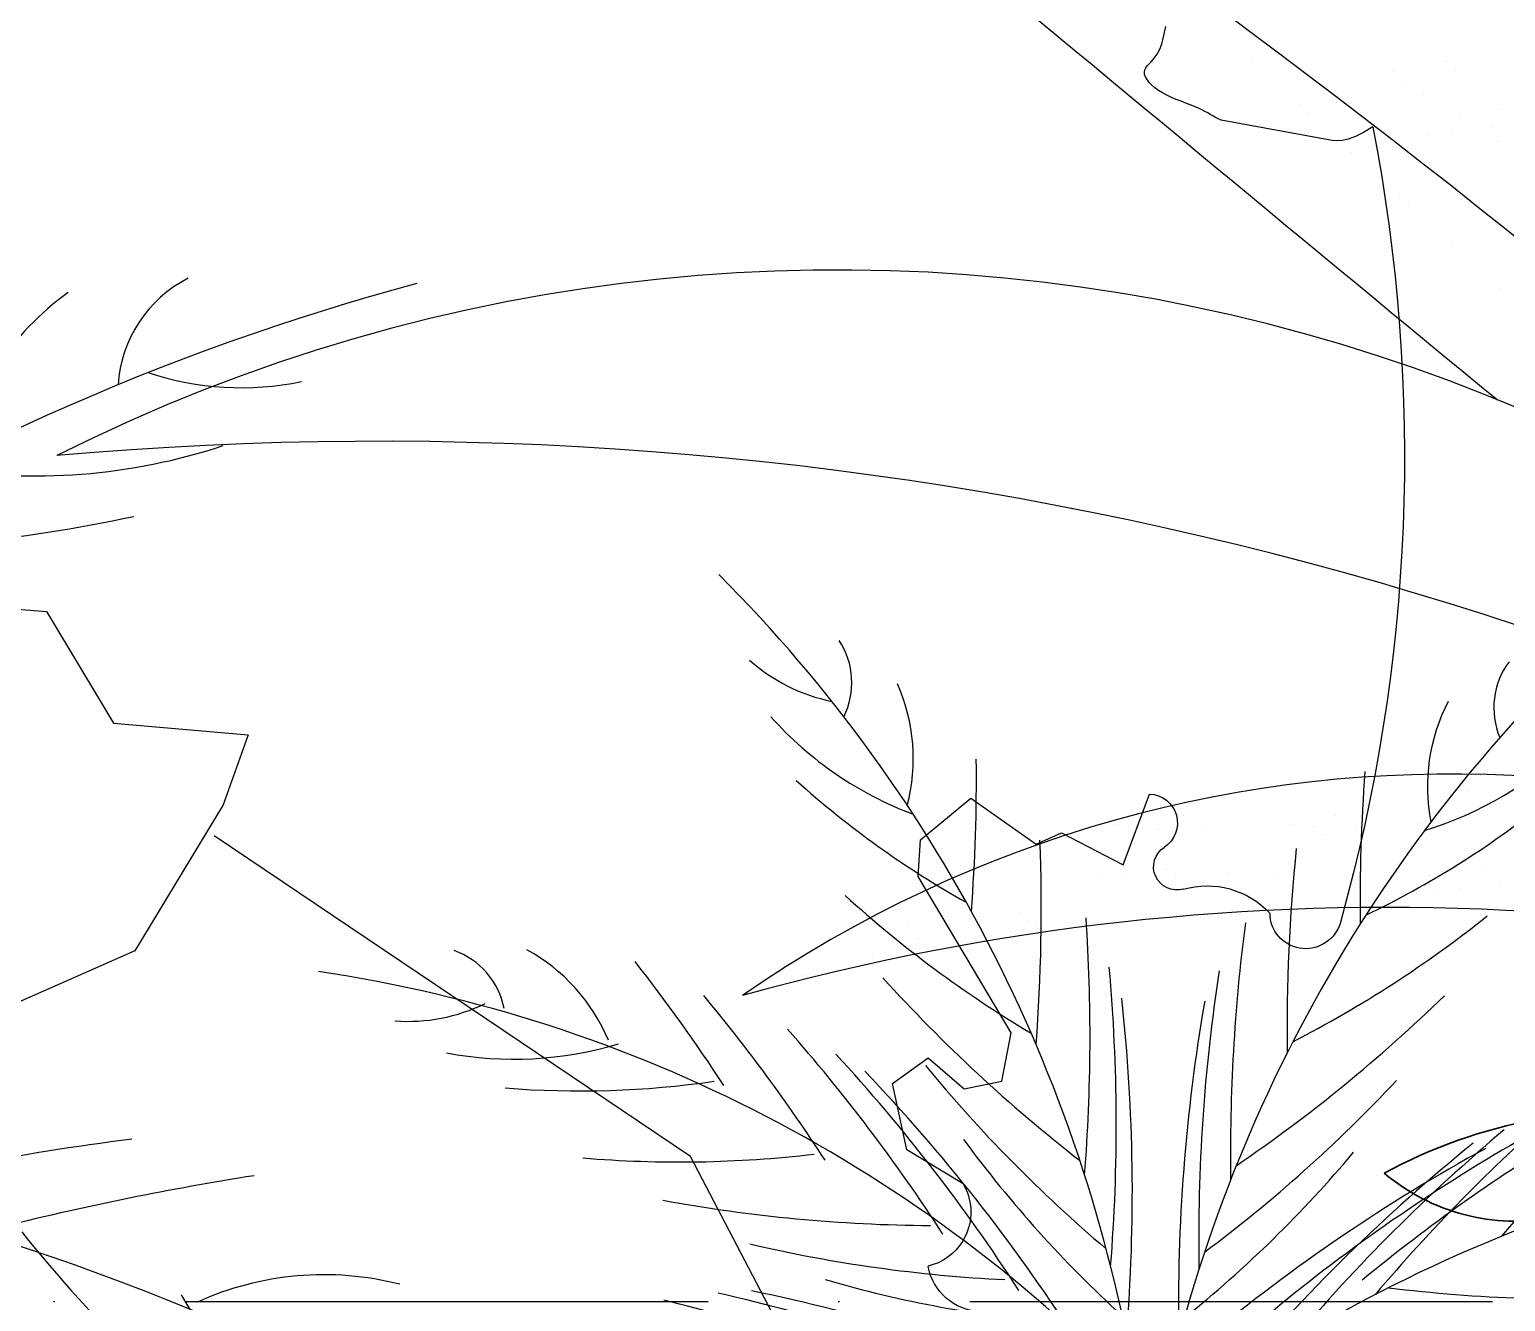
# Model space of a CAD drawing. Header units: millimetres. Extents: x -3567 to 83618, y -21481 to 19784.
# Drawn here: x 38566 to 39074, y -16952 to -16514 of the extents above; entities that cross this region are included whole.
import ezdxf
from ezdxf.xclip import XClip

# ---------------------------------------------------------------- set-up
doc = ezdxf.new("R2010")
doc.units = ezdxf.units.MM
doc.header["$LTSCALE"] = 150
doc.header["$XCLIPFRAME"] = 0
doc.linetypes.add('ACAD_ISO10W100', pattern=[18, 12, -3, 0, -3])
doc.layers.add('ad-Grid', color=8, linetype='ACAD_ISO10W100')
doc.layers.add('ad-Landscape', color=7, linetype='Continuous', true_color=0x007f00)
doc.layers.add('ad-Landscape 2', color=7, linetype='Continuous', lineweight=35, true_color=0x264c00)

# ---------------------------------------------------------------- blocks, each defined once
blk = doc.blocks.new('zw$38DE')
at = {"layer": 'ad-Grid', "ltscale": 0.1}
blk.add_lwpolyline([(-27431.11201948836, -1.164153218269348e-10), (0, 0)], dxfattribs=at)
blk = doc.blocks.new('TR13')
at = {"layer": 'ad-Landscape'}
for centre, radius, start, end in [((2.274443962852814, 0.3930472128764961), 2.308155421913248, 153.8470507934412, 189.8044647049871), ((0.1750779921324863, 1.225041546427292), 0.1193540742043052, 165.7555883842342, 225.016022871395), ((-0.3164294982827727, 1.394828365946211), 0.5581029256590679, 309.4155754406283, 336.9891434470914), ((0.279104143357344, 1.136558648832391), 0.284301617929243, 174.8554269757566, 213.5110280355057), ((-1.07509489684611, 1.779202527698715), 1.451400580168333, 318.0291180478301, 330.8083232824375), ((2.506268272466784, 1.861916500132992), 2.723803765302508, 198.1647702970454, 203.1150353437301), ((-2.008684014940343, -1.216088266915818), 2.308155421913248, 31.33492566486395, 67.3423715754386), ((2.004500870395148, -1.216088266915847), 2.308155421913248, 112.6576284245614, 148.6650743351361), ((-0.9767448152221476, 0.7925564349077661), 0.1193540742043052, 356.173399498112, 55.43383398361419), ((0.9725616706769387, 0.7925564349077945), 0.1193540742043052, 124.5661660163858, 183.826600501888), ((-1.375239772589651, 1.736461402117214), 1.77396945717408, 319.5294153891881, 331.0874358262445), ((-0.9967578307552571, 0.6574633465770887), 0.284301617929243, 7.678394333241863, 46.33399539313837), ((2.476557411189503, 1.63839533628655), 2.723803765302508, 196.5437317437217, 203.1871561619329), ((0.9925746862100482, 0.6574633465771456), 0.284301617929243, 133.6660046068616, 172.3216056667582), ((-0.9353048274562354, 1.069785864370715), 0.275224563013162, 250.8614316458929, 280.7808437583746), ((0.9311216829110123, 1.069785864370743), 0.275224563013162, 259.2191562416254, 289.1385683541071), ((-3.150464934980619, -0.2633785397662507), 2.723803765302508, 18.07438702510446, 23.02465207138691), ((-0.7186806908636498, 1.24400973806965), 0.5581029256590679, 244.2002789213178, 271.7738469276591), ((-2.030690871570314, 1.688980226826885), 2.390685337337938, 326.6519870490774, 336.6071366741074), ((0.7144975463184835, 1.244009738069622), 0.5581029256590679, 268.2261530723409, 295.7997210786822), ((2.468629862572229, 1.428107713233572), 2.723803765302508, 194.9247300962282, 203.2841439871803), ((-2.980906443788513, -0.4120202702115137), 2.723803765302508, 18.00226620703887, 24.64569062513192), ((2.976723299243346, -0.4120202702114852), 2.723803765302508, 155.3543093748681, 161.9977337929611), ((-0.4008871000183802, 2.032884833897754), 1.451400580168333, 250.3810990861125, 263.1603043209126), ((0.3967039554731713, 2.032884833897782), 1.451400580168333, 276.8396956790874, 289.6189009138876), ((2.474129295269321, 1.28610760434438), 2.723803765302508, 193.658993856829, 203.3783374515853), ((-2.836455645922086, -0.5650486905526293), 2.723803765302508, 17.90527838080066, 26.2646922722558), ((2.832272501376849, -0.5650486905526293), 2.723803765302508, 153.7353077277442, 162.0947216191994), ((2.616111180630824, -0.9976092809476143), 2.723803765302508, 143.5319394089357, 151.8913533005639), ((2.483939702339214, 1.180358270106098), 2.723803765302508, 192.4950554000052, 203.4746009972204), ((-1.908963467368451, 1.362380126341549), 2.193975353229464, 329.0111524177701, 339.4033018632888), ((-2.747079921053199, -0.6755306098367271), 2.723803765302508, 17.81108491698568, 27.53042851236622), ((2.508577861012142, -1.09051170210185), 2.723803765302508, 142.266203168989, 151.9855467634862), ((2.742896776508033, -0.6755306098367555), 2.723803765302508, 152.4695714876338, 162.1889150830143), ((-2.684821329050592, -0.7615714925644852), 2.723803765302508, 17.71482137092314, 28.6943669688323), ((2.432062370853714, -1.164163216305781), 2.723803765302508, 141.1022647120645, 152.0818103098865), ((2.680638184505369, -0.7615714925644568), 2.723803765302508, 151.3056330311677, 162.2851786290769), ((-0.1468699343993336, 2.198381147518234), 1.77396945717408, 250.1019865422197, 261.6600069798652), ((-1.647507304320726, 1.024787665373537), 1.860165357551905, 331.1426859693826, 342.4295219101145), ((0.3776496950798816, 2.594297506681272), 2.390685337337938, 244.5822856944645, 254.5374353198702), ((-0.3818328396250621, 2.594297506681272), 2.390685337337938, 285.4625646801298, 295.4177143055355), ((0.5011280536611622, 2.268355362224895), 2.193975353229464, 241.7861205047026, 252.1782699510181), ((-2.353653432787453, -2.057742433164009), 2.723803765302508, 55.53143635210859, 60.48170139819216), ((-2.168057366321605, -2.102801625883643), 2.723803765302508, 55.45931553326783, 62.10273995193647), ((-1.960324191641888, -2.136426892779838), 2.723803765302508, 55.3623277084896, 63.72174159874471), ((-1.822185489282518, -2.169773160861979), 2.723803765302508, 55.2681342441867, 64.98747783982974), ((-1.720436844156708, -2.200209635588521), 2.723803765302508, 55.17187069776735, 66.15141629567589), ((-1.204045571949166, -0.01695684013029108), 0.284301617929243, 45.13544366062487, 83.79104471970518), ((0.5266944461098859, 1.84212261538903), 1.860165357551905, 238.7599004589455, 250.0467363992643), ((-1.270318146396349, 0.1024525781815839), 0.1193540742043052, 33.63044882418931, 92.89088331103035), ((-1.340023193837183, 0.617766447175967), 0.5581029256590679, 281.6573282484385, 309.2308962554721), ((-1.56752306835439, 1.437254391135355), 1.451400580168333, 287.8381484130363, 300.617353647646), ((-0.926275591381696, -2.022446236116451), 2.199519601931204, 65.97852550922144, 103.9755485832782), ((-1.406024353740165, 0.347722336681727), 0.275224563013162, 288.3184809729117, 318.2378930853952), ((-1.505931152943262, 1.692925890126133), 1.77396945717408, 287.5590358696023, 299.1170563071506), ((-1.330345587945772, 2.32620332895246), 2.390685337337938, 282.03933502143, 291.9944846470496), ((1.65873457311416, -2.538236931849639), 2.723803765302508, 104.910512417102, 111.5539368353627), ((-1.034100193417189, 2.142562775720478), 2.193975353229464, 279.2431698317669, 289.6353192781244), ((1.849709433938457, -2.536038462092421), 2.723803765302508, 106.5315509710688, 111.481816016783), ((-0.7545848559555708, 1.819763811933711), 1.860165357551905, 276.2169497858406, 287.5037857262394), ((0.4667729258448787, -2.180876614135684), 2.199519601931204, 63.03770378605956, 101.535110408815), ((1.866541621424588, 1.309200491801192), 1.77396945717408, 227.8961960622545, 239.4542164996994), ((1.869102191883627, 1.046227255674182), 1.451400580168333, 226.3958987216492, 239.1751039557459), ((1.188123091334774, -0.2891055343628466), 0.284301617929243, 83.22220764918823, 121.8778087092915), ((-0.1382054489740767, -2.763822988206442), 2.723803765302508, 89.88466709827372, 100.8642126962339), ((1.46326130875056, 0.2988251813005434), 0.5581029256590679, 217.7823561134058, 245.355924120704), ((-0.2391770026358699, -2.79674579382575), 2.723803765302508, 89.98093064491134, 99.7002742399028), ((-0.3717188175571522, -2.847999495954468), 2.723803765302508, 90.07512410803707, 98.43453799953546)]:
    blk.add_arc(centre, radius, start, end, dxfattribs=at)
blk = doc.blocks.new('TR22')
at = {"layer": 'ad-Landscape', "color": 0}
for p, q in [((-0.9236492153762015, 0.4593354341000691), (-0.9236886559697268, 0.4632618634269079)), ((-0.9235421623367586, 0.4555273470996326), (-0.9236492153762015, 0.4593354341000691)), ((-0.923333690628283, 0.4518629614954079), (-0.9235421623367586, 0.4555273470996326)), ((-0.922989994027887, 0.4483676363573181), (-0.923333690628283, 0.4518629614954079)), ((-0.9224772663125123, 0.4450667307553999), (-0.922989994027887, 0.4483676363573181)), ((-0.9217617012592143, 0.4419856037594627), (-0.9224772663125123, 0.4450667307553999)), ((-0.9208094926449348, 0.4391496144394864), (-0.9217617012592143, 0.4419856037594627)), ((-0.919610780321392, 0.4365728511676252), (-0.9208094926449348, 0.4391496144394864)), ((-0.9182514884386421, 0.4342243195250148), (-0.919610780321392, 0.4365728511676252)), ((-0.9168414872213475, 0.4320617543952494), (-0.9182514884386421, 0.4342243195250148)), ((-0.9154906468943125, 0.4300428906617526), (-0.9168414872213475, 0.4320617543952494)), ((-0.9143088376822561, 0.4281254632079481), (-0.9154906468943125, 0.4300428906617526)), ((-0.9145778788735583, 0.4186820273351941), (-0.9134439618107137, 0.4206374933938832)), ((-0.9134059298098691, 0.4262672069173732), (-0.9143088376822561, 0.4281254632079481)), ((-0.9134439618107137, 0.4206374933938832), (-0.9128762989830363, 0.4225591473593795)), ((-0.9128917935018706, 0.424425856673281), (-0.9134059298098691, 0.4262672069173732)), ((-0.9128762989830363, 0.4225591473593795), (-0.9128917935018706, 0.424425856673281)), ((-1.108752025423655, 0.4110767711863446), (-1.101892838438545, 0.4051078369744801)), ((-0.9389070906862287, 0.405788349115312), (-0.9348137205190596, 0.4068759714476755)), ((-0.9348137205190596, 0.4068759714476755), (-0.9309062845783274, 0.4081326542461738)), ((-0.9309062845783274, 0.4081326542461738), (-0.9272622554584018, 0.4095809389064584)), ((-0.9272622554584018, 0.4095809389064584), (-0.923930933901147, 0.4111982840327641)), ((-0.923930933901147, 0.4111982840327641), (-0.9209545776853076, 0.4129508775320119)), ((-0.9209545776853076, 0.4129508775320119), (-0.9183754445896, 0.4148049073110656)), ((-0.9183754445896, 0.4148049073110656), (-0.9162357923927686, 0.416726561276505)), ((-0.9162357923927686, 0.416726561276505), (-0.9145778788735583, 0.4186820273351941)), ((-1.101892838438545, 0.4051078369744801), (-1.09576972317916, 0.4006399128282396)), ((-1.09576972317916, 0.4006399128282396), (-1.090320991685701, 0.397477889934521)), ((-1.090320991685701, 0.397477889934521), (-1.085484955998339, 0.3954266594799378)), ((-1.085484955998339, 0.3954266594799378), (-1.081199928157247, 0.3942911126513877)), ((-1.081199928157247, 0.3942911126513877), (-1.077404220202538, 0.3938761406354843)), ((-1.074036144174414, 0.3939866346190115), (-0.9831932428047594, 0.3944274857887535)), ((-0.9831932428047594, 0.3944274857887535), (-0.9804908578543916, 0.3950318769553292)), ((-0.9804908578543916, 0.3950318769553292), (-0.9780039875755904, 0.3957461574249237)), ((-0.9780039875755904, 0.3957461574249237), (-0.9756438906330231, 0.3965449681275004)), ((-0.9756438906330231, 0.3965449681275004), (-0.973321825691329, 0.3974029499933636)), ((-0.973321825691329, 0.3974029499933636), (-0.9709490514151184, 0.3982947439523628)), ((-0.9709490514151184, 0.3982947439523628), (-0.9684368264690875, 0.3991949909346886)), ((-0.9684368264690875, 0.3991949909346886), (-0.965696409517875, 0.4000783318704748)), ((-0.965696409517875, 0.4000783318704748), (-0.9626390592260918, 0.4009194076896847)), ((-0.9626390592260918, 0.4009194076896847), (-0.9592049104072373, 0.4017027211829145)), ((-0.9592049104072373, 0.4017027211829145), (-0.9554496024699404, 0.4024522225828946)), ((-0.9554496024699404, 0.4024522225828946), (-0.9514576509717472, 0.4032017239829315)), ((-0.9514576509717472, 0.4032017239829315), (-0.9473135714700618, 0.4039850374762182)), ((-0.9473135714700618, 0.4039850374762182), (-0.943101879522402, 0.4048359751558905)), ((-0.943101879522402, 0.4048359751558905), (-0.9389070906862287, 0.405788349115312)), ((-1.077404220202538, 0.3938761406354843), (-1.074036144174414, 0.3939866346190115)), ((-1.012180158810793, -0.2317079621274161), (-1.023352399293486, -0.1698579673233098)), ((-0.8772191246232808, -0.1993926438656786), (-0.9374603789183595, -0.2277216397615689)), ((-0.8419665714959592, -0.2411639307536007), (-0.8772191246232808, -0.1993926438656786)), ((-0.9567613725757269, -0.2146088952194987), (-1.012180158810793, -0.2317079621274161)), ((-0.9374603789183595, -0.2277216397615689), (-0.9567613725757269, -0.2146088952194987)), ((-0.8454608935495287, -0.271461678614628), (-0.8419665714959592, -0.2411639307536007)), ((-1.139537263029325, -0.2498558444950163), (-1.140351487316764, -0.2526735874073438)), ((-0.9448958415894424, -0.3862958370742717), (-0.8454608935495287, -0.271461678614628)), ((-0.9441927662653313, -0.4275341901221168), (-0.9448958415894424, -0.3862958370742717)), ((-0.9144657565220768, -0.4392970529501667), (-0.9441927662653313, -0.4275341901221168)), ((-0.8802678163808935, -0.419210810266236), (-0.9144657565220768, -0.4392970529501667)), ((-0.8547493254327208, -0.4455378714221752), (-0.8802678163808935, -0.419210810266236)), ((-0.876143457070242, -0.4977396865379546), (-0.8547493254327208, -0.4455378714221752)), ((-0.9276161361130733, -0.5175594623019606), (-0.876143457070242, -0.4977396865379546))]:
    blk.add_line(p, q, dxfattribs=at)
for points in [[(0.1976210491591246, -0.4025049565380527), (0.2063975974681114, -0.3866996523266835), (0.104185676154259, -0.2639869826437007), (0.03030984203616072, -0.1938242250926123), (-0.09001697434212019, -0.1821785361883599), (-0.1615653192618254, -0.2639869826437007), (-0.2739984327070886, -0.253760926836776), (-0.2637772405757062, -0.3151172616782674)], [(-0.2637772405757062, -0.3151172616782674), (-0.2126712799187374, -0.448055987168118), (-0.06560604644465684, -0.546837940261355)]]:
    blk.add_lwpolyline(points, dxfattribs=at)
at = {"layer": 'ad-Landscape'}
blk.add_lwpolyline([(-0.8970068539868521, -0.7902218914936157), (-0.699455828050958, -0.5352107878230186), (-0.2607729008053639, -0.3417948918026354)], dxfattribs=at)
at = {"layer": 'ad-Landscape', "color": 0}
for centre, radius, start, end in [((0.2362420366129925, -0.1087220608029043), 1.441943082320255, 158.8700163384172, 185.5120105243912), ((-1.026758858872029, -0.1937835051701313), 0.02416682288012575, 81.89682825051533, 226.9493163279), ((-1.056489651368764, -0.2256093865049706), 0.01938552200764893, 243.9533440339617, 46.94931632790009), ((-1.096649112693143, -0.30777859577762), 0.07207245351309727, 63.95334403396171, 126.5176178743709), ((-1.169172340916361, -0.2443454184733014), 0.03000000000001799, 185.5120105243912, 343.8826468643285), ((-0.8923378212451496, -0.547711964238033), 0.04640832762471811, 139.4793702932648, 246.5888290651877), ((-0.95411998735878, -0.574060635537819), 0.04628517821827409, 262.1367110740475, 339.4606373925478)]:
    blk.add_arc(centre, radius, start, end, dxfattribs=at)
blk = doc.blocks.new('*X71')
at = {"color": 0}
for p, q in [((58.14857451358232, 25.77945885852466), (58.14857451358232, 25.77945885852466)), ((59.49278466400428, 25.89881653517044), (59.49278466400428, 25.89881653517044)), ((61.76201891616631, 25.82096032500235), (61.76201891616631, 25.82096032500235)), ((62.19367787858224, 25.99612451761127), (62.19367787858224, 25.99612451761127)), ((61.94633825036885, 25.65206277309844), (61.94633825036885, 25.65206277309844)), ((56.09069548399716, 25.15986244777321), (56.09069548399716, 25.15986244777321)), ((59.20483734574864, 25.16552150131017), (59.20483734574864, 25.16552150131017)), ((62.31897920750015, 25.17118055484713), (62.31897920750015, 25.17118055484713)), ((65.43312106925164, 25.1768396083841), (65.43312106925164, 25.1768396083841)), ((54.75444130232806, 24.97765597541499), (54.75444130232806, 24.97765597541499)), ((55.58599437218363, 24.87619118063634), (55.58599437218363, 24.87619118063634)), ((56.5123912069036, 24.8912126435998), (56.5123912069036, 24.8912126435998)), ((58.2868875867616, 24.97349916307719), (58.2868875867616, 24.97349916307719)), ((58.75589231159403, 24.94328476006809), (58.75589231159403, 24.94328476006809)), ((59.62653306865508, 24.89687169713676), (59.62653306865508, 24.89687169713676)), ((60.90447870060898, 25.0068871954721), (60.90447870060898, 25.0068871954721)), ((62.74067493040659, 24.90253075067372), (62.74067493040659, 24.90253075067372)), ((62.81632550780479, 24.85486632811196), (62.81632550780479, 24.85486632811196)), ((63.46256831393452, 24.99461812069137), (63.46256831393452, 24.99461812069137)), ((65.85481679215809, 24.90818980421069), (65.85481679215809, 24.90818980421069)), ((66.16346152851249, 25.09192610313221), (66.16346152851249, 25.09192610313221)), ((66.81777651707075, 24.82049511276506), (66.81777651707075, 24.82049511276506)), ((68.96895865390958, 24.91384885774765), (68.96895865390958, 24.91384885774765)), ((58.94021164579657, 24.77438720816418), (58.94021164579657, 24.77438720816418)), ((67.00209585127328, 24.65159756086114), (67.00209585127328, 24.65159756086114)), ((69.3171532492428, 24.66067960176659), (69.3171532492428, 24.66067960176659)), ((66.62538045061292, 24.30630098988915), (66.62538045061292, 24.30630098988915)), ((67.14588900283417, 24.37482724080468), (67.14588900283417, 24.37482724080468)), ((67.95887378916069, 24.48185871842512), (67.95887378916069, 24.48185871842512)), ((51.80221208586381, 23.91275524150158), (51.80221208586381, 23.91275524150158)), ((54.38009729494095, 23.95087380854309), (54.38009729494095, 23.95087380854309)), ((54.91635394761529, 23.91841429503854), (54.91635394761529, 23.91841429503854)), ((55.74976570702173, 24.06560919513385), (55.74976570702173, 24.06560919513385)), ((55.93408504122426, 23.89671164322993), (55.93408504122426, 23.89671164322993)), ((56.99768840878834, 23.98426184093801), (56.99768840878834, 23.98426184093801)), ((58.0304958093668, 23.92407334857552), (58.0304958093668, 23.92407334857552)), ((59.55577802211388, 23.97199276615728), (59.55577802211388, 23.97199276615728)), ((59.81019890323251, 23.9771907631777), (59.81019890323251, 23.9771907631777)), ((61.14463767111828, 23.92973240211248), (61.14463767111828, 23.92973240211248)), ((62.25667123669184, 24.06930074859812), (62.25667123669184, 24.06930074859812)), ((63.81164991249846, 23.94281954783082), (63.81164991249846, 23.94281954783082)), ((63.93360765198303, 23.95192237801171), (63.93360765198303, 23.95192237801171)), ((64.25877953286978, 23.93539145564944), (64.25877953286978, 23.93539145564944)), ((64.45411620420428, 24.02044862892724), (64.45411620420428, 24.02044862892724)), ((64.87426235053923, 24.10268878099303), (64.87426235053923, 24.10268878099303)), ((65.2671009905308, 24.12748010654768), (65.2671009905308, 24.12748010654768)), ((67.37292139462129, 23.94105050918641), (67.37292139462129, 23.94105050918641)), ((67.43235196386478, 24.09041970621231), (67.43235196386478, 24.09041970621231)), ((70.13324517844275, 24.18772768865314), (70.13324517844275, 24.18772768865314)), ((70.48706325637278, 23.94670956272337), (70.48706325637278, 23.94670956272337)), ((51.67920408036299, 23.85356582610225), (51.67920408036299, 23.85356582610225)), ((61.24183485335313, 23.59754376613427), (61.24183485335313, 23.59754376613427)), ((61.76234340557438, 23.6660700170498), (61.76234340557438, 23.6660700170498)), ((62.57532819190091, 23.77310149467024), (62.57532819190091, 23.77310149467024)), ((63.99596924670099, 23.7739219959269), (63.99596924670099, 23.7739219959269)), ((67.87208310870923, 23.85440111587467), (67.87208310870923, 23.85440111587467)), ((71.8735341179752, 23.82002990052777), (71.8735341179752, 23.82002990052777)), ((72.05785345217772, 23.65113234862385), (72.05785345217772, 23.65113234862385)), ((59.07057060694449, 23.31169140517236), (59.07057060694449, 23.31169140517236)), ((59.88355539327101, 23.4187228827928), (59.88355539327101, 23.4187228827928)), ((52.74363910244944, 23.1879336301996), (52.74363910244944, 23.1879336301996)), ((52.92795843665197, 23.01903607829568), (52.92795843665197, 23.01903607829568)), ((66.2264548866221, 23.16510233411906), (66.2264548866221, 23.16510233411906)), ((68.84404600046949, 23.19849036651397), (68.84404600046949, 23.19849036651397)), ((71.40213561379502, 23.18622129173324), (71.40213561379502, 23.18622129173324)), ((50.47330700312031, 22.928248454009), (50.47330700312031, 22.928248454009)), ((53.09089811696769, 22.96163648640392), (53.09089811696769, 22.96163648640392)), ((68.8674075134029, 22.94235433559352), (68.8674075134029, 22.94235433559352)), ((69.05172684760542, 22.77345678368961), (69.05172684760542, 22.77345678368961)), ((69.35489129228156, 22.67839642957137), (69.35489129228156, 22.67839642957137)), ((72.46903315403306, 22.68405548310833), (72.46903315403306, 22.68405548310833)), ((72.92784070961368, 22.85393590363737), (72.92784070961368, 22.85393590363737)), ((50.67004012177258, 22.6444421083496), (50.67004012177258, 22.6444421083496)), ((69.77658701518801, 22.40974662539796), (69.77658701518801, 22.40974662539796)), ((72.8907288769395, 22.41540567893492), (72.8907288769395, 22.41540567893492)), ((72.93092214123487, 22.54729076029173), (72.93092214123487, 22.54729076029173)), ((73.45143069345612, 22.61581701120726), (73.45143069345612, 22.61581701120726)), ((49.73751249787714, 22.31025806526534), (49.73751249787714, 22.31025806526534)), ((70.75965789482623, 22.26143839932982), (70.75965789482623, 22.26143839932982)), ((71.57264268115276, 22.36846987695026), (71.57264268115276, 22.36846987695026)), ((72.81382965039974, 22.2942919520349), (72.81382965039974, 22.2942919520349)), ((47.78297086020365, 21.82565070674708), (47.78297086020365, 21.82565070674708)), ((48.3034794124249, 21.89417695766261), (48.3034794124249, 21.89417695766261)), ((73.92316511430734, 21.94188912335623), (73.92316511430734, 21.94188912335623)), ((74.10748444850987, 21.77299157145232), (74.10748444850987, 21.77299157145232)), ((74.16602218648259, 21.35670550516091), (74.16602218648259, 21.35670550516091)), ((74.4088334794027, 21.44826638391064), (74.4088334794027, 21.44826638391064)), ((77.06519958544818, 20.5024281697324), (77.06519958544818, 20.5024281697324))]:
    blk.add_line(p, q, dxfattribs=at)
blk = doc.blocks.new('*X70')
at = {"color": 0}
for p, q in [((57.47963499844784, 41.22629455147784), (57.47963499844784, 41.22629455147784)), ((57.48728834719668, 40.63487846311543), (57.48728834719668, 40.63487846311543)), ((61.48873935646264, 40.60050724776855), (61.48873935646264, 40.60050724776855)), ((60.40053183573211, 40.42147734757737), (60.40053183573211, 40.42147734757737)), ((61.67305869066517, 40.43160969586464), (61.67305869066517, 40.43160969586464)), ((60.58735090158109, 40.20145300248227), (60.58735090158109, 40.20145300248227)), ((61.00904662448753, 39.93280319830885), (61.00904662448753, 39.93280319830885)), ((58.48261275189035, 39.72283168283429), (58.48261275189035, 39.72283168283429)), ((62.54304594810112, 39.63441325087816), (62.54304594810112, 39.63441325087816)), ((58.66693208609288, 39.55393413093037), (58.66693208609288, 39.55393413093037)), ((61.75272437181498, 39.48389090070339), (61.75272437181498, 39.48389090070339)), ((61.09340389043991, 39.11290571000296), (61.09340389043991, 39.11290571000296)), ((61.61391244266116, 39.18143196091848), (61.61391244266116, 39.18143196091848)), ((62.42689722898768, 39.28846343853893), (62.42689722898768, 39.28846343853893)), ((59.53691934352883, 38.7567376859439), (59.53691934352883, 38.7567376859439)), ((62.52715122695073, 38.96566390328457), (62.52715122695073, 38.96566390328457)), ((60.5322437482225, 37.84469090566275), (60.5322437482225, 37.84469090566275)), ((60.71656308242503, 37.67579335375883), (60.71656308242503, 37.67579335375883)), ((61.58655033986098, 36.87859690877236), (61.58655033986098, 36.87859690877236)), ((62.58187474455465, 35.96655012849121), (62.58187474455465, 35.96655012849121))]:
    blk.add_line(p, q, dxfattribs=at)
blk = doc.blocks.new('Stree19')
at = {"layer": 'ad-Landscape'}
for centre, radius, start, end in [((-0.3504514318992218, -0.09300423185848672), 0.3870063364778802, 19.54605705567891, 80.08869700165165), ((13.56227114987904, 16.74202367908812), 21.50446945140642, 229.9189013300298, 230.5175841355916), ((-1.039894032637854, -0.9929513023818384), 1.489607974428295, 45.59990351376469, 59.24816550538108), ((-0.2123425165887838, -0.1029198993425364), 0.267262637237519, 34.74887477727929, 116.6978803564578), ((-0.2830291222313335, -0.4172320931149098), 0.5552823722835664, 57.43583528562806, 95.10303588177173), ((-0.1182373938341144, -0.1042610011237368), 0.1911930529474982, 49.66547192921809, 124.7134761286923), ((-0.1279950800346725, -0.3030229972565675), 0.3694691080733713, 68.81694129035245, 105.5620067674691)]:
    blk.add_arc(centre, radius, start, end, dxfattribs=at)
at = {"layer": 'ad-Landscape 2'}
for centre, radius, start, end in [((-0.0903688842416912, -0.04499511707110138), 0.08027517375826457, 82.97868312241883, 118.3656484042146), ((-0.1082172200894931, 0.04971670790845906), 0.03148484539226255, 229.8761959158458, 331.4681356099596)]:
    blk.add_arc(centre, radius, start, end, dxfattribs=at)
at = {"layer": 'ad-Landscape', "color": 96, "xscale": 0.007500000000000282, "yscale": 0.007500000000000282, "zscale": 0.007500000000000282}
for name in ['*X70', '*X71']:
    blk.add_blockref(name, (-0.5800917013116802, -0.1081876687492436), dxfattribs=at)
blk = doc.blocks.new('A$C976671c5')
at = {"xscale": 2241.059397795414, "yscale": 2241.059397795414, "zscale": 2241.059397795414}
blk.add_blockref('Stree19', (126.5880321833756, 79.5561936811755), dxfattribs=at)
at = {"layer": 'ad-Landscape', "xscale": -412.459459464915, "yscale": 412.4594594635934, "zscale": 412.4594594634672, "rotation": 349.8482103826396}
blk.add_blockref('TR22', (-645.3328278905537, 410.8488699779846), dxfattribs=at)
at = {"layer": 'ad-Landscape', "color": 3, "xscale": 371.7714047588048, "yscale": 371.7714047588048, "zscale": 371.7714047588048, "rotation": 352.4468819518883}
blk.add_blockref('TR13', (-950.2275559140762, 160.9391395479688), dxfattribs=at)
at = {"layer": 'ad-Landscape', "color": 104, "xscale": 223.0628428573713, "yscale": 223.0628428573713, "zscale": 223.0628428573713, "rotation": 337.6020414040115}
blk.add_blockref('TR13', (-237.2616815463334, 59.4151577787743), dxfattribs=at)
blk = doc.blocks.new('A$C30163561')
at = {"layer": 'ad-Landscape', "rotation": 360}
blk.add_blockref('A$C976671c5', (-6226.583727066136, -92.82475435575907), dxfattribs=at)

msp = doc.modelspace()

# ---------------------------------------------------------------- block references
ref = msp.add_blockref('zw$38DE', (54565.12762411958, -16952.20169554174))
XClip(ref).set_block_clipping_path([(-25399.003435495775, -2140.6281090206467), (349.0119707300328, 5188.368391622207)])

# ---------------------------------------------------------------- next in the draw order: block references
msp.add_blockref('A$C30163561', (45420.41684331049, -16952.20169554182))

doc.saveas('drawing.dxf')
